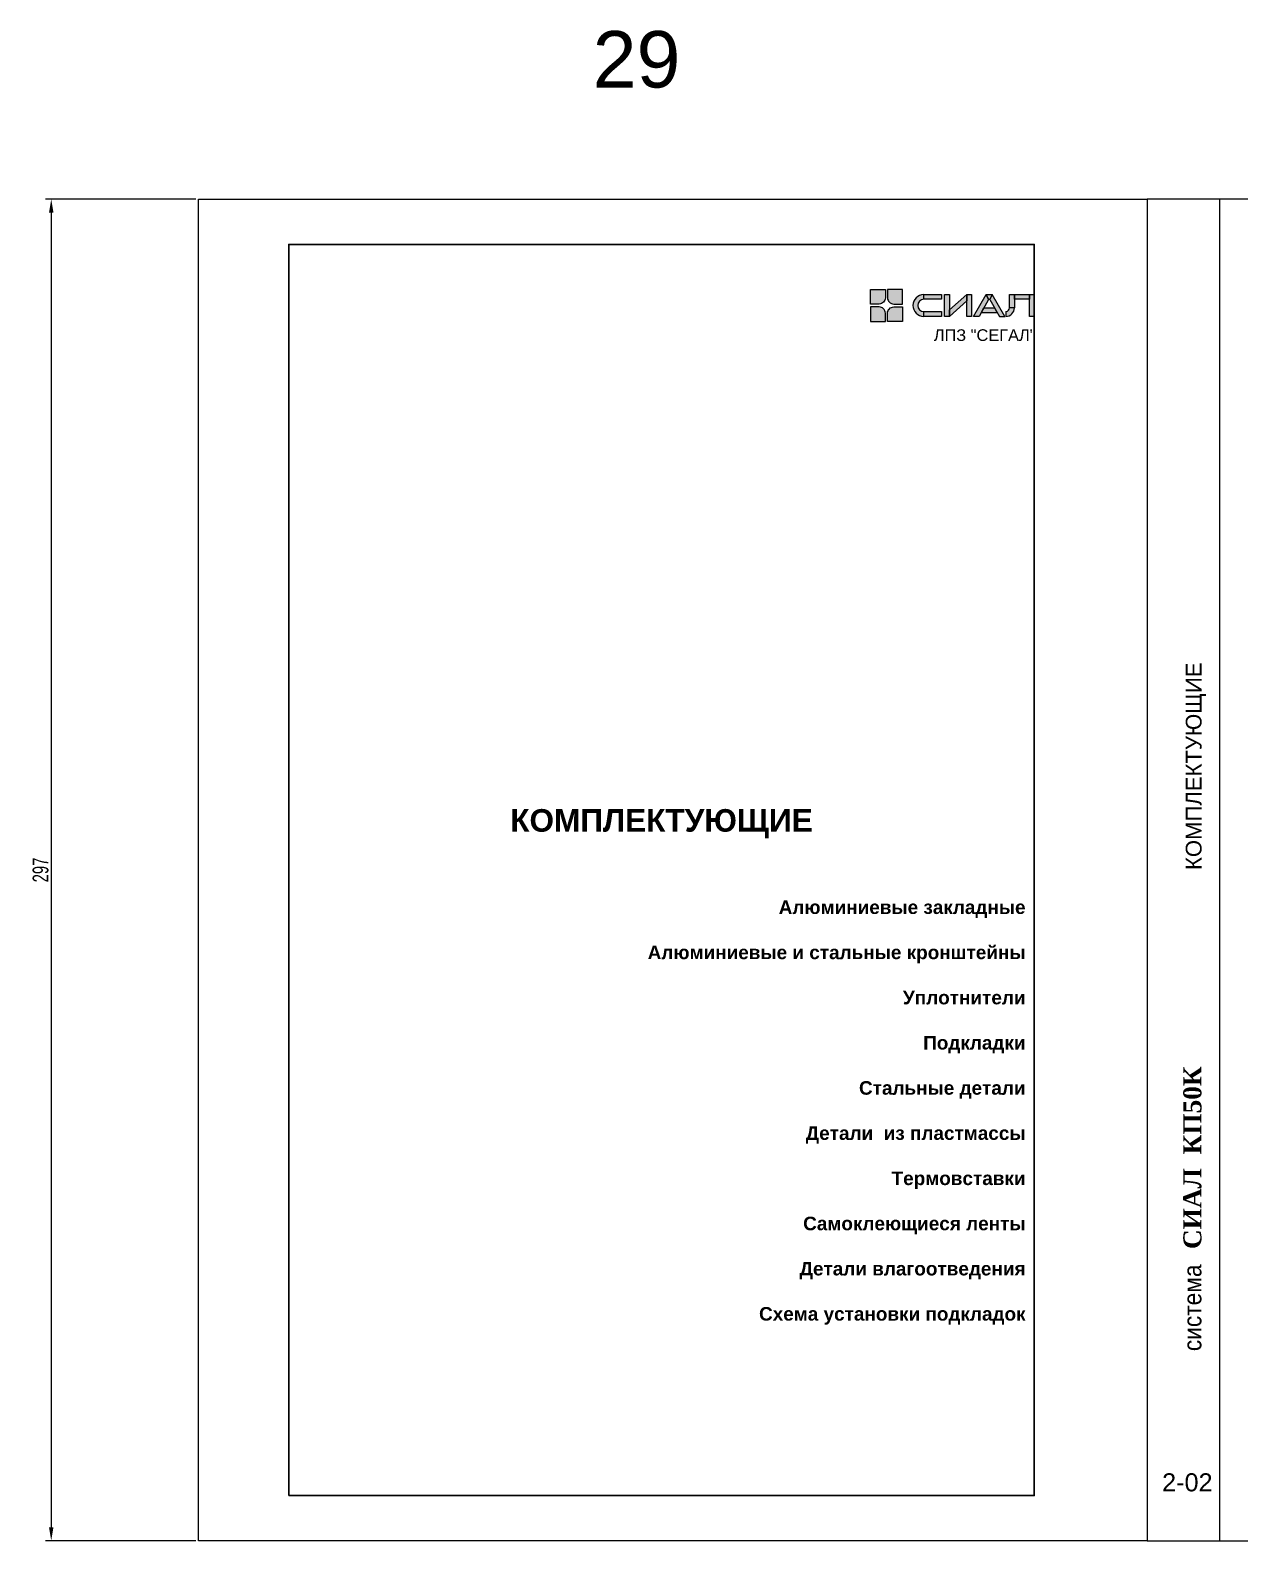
# Model space of a CAD drawing. Extents: x -37 to 4620, y -49 to 348.
# Drawn here: x -37.2 to 230.5, y 0 to 334.4 of the extents above; entities that cross this region are included whole.
import ezdxf
from ezdxf.enums import TextEntityAlignment as Align

# ---------------------------------------------------------------- set-up
doc = ezdxf.new("R2010")
doc.units = 0
doc.header["$LTSCALE"] = 5
doc.layers.get('0').update_dxf_attribs({"linetype": 'CONTINUOUS', "lineweight": 30})
doc.layers.get('DEFPOINTS').update_dxf_attribs({"linetype": 'CONTINUOUS'})
for name, color, linetype, lineweight in [('4', 160, 'CONTINUOUS', 18), ('Рамки', 1, 'CONTINUOUS', 15), ('Текстовый', 7, 'CONTINUOUS', 9)]:
    doc.layers.add(name, color=color, linetype=linetype, lineweight=lineweight)
doc.layers.add('Скрытые', color=14, linetype='CONTINUOUS', plot=False)
doc.styles.add('4', font='RUSS.shx', dxfattribs={"width": 0.7, "height": 3.5})
doc.styles.add('System 2', font='arial.ttf', dxfattribs={"height": 2.7})
doc.styles.add('Каталожный', font='arial.ttf', dxfattribs={"height": 2.5})
doc.styles.add('Фирм', font='arial.ttf', dxfattribs={"height": 3.5})
doc.styles.add('Фирм5', font='timesbd.ttf', dxfattribs={"height": 4})
doc.dimstyles.new('MX1$0', dxfattribs={"dimtxt": 2.5, "dimasz": 3, "dimexe": 1.3, "dimexo": 0.6, "dimgap": 0.6, "dimtad": 1, "dimdsep": 46, "dimtxsty": '4', "dimcen": 0, "dimclrd": 256, "dimclre": 256, "dimclrt": 256, "dimaunit": 1, "dimadec": 0, "dimazin": 0, "dimtfac": 1, "dimtmove": 0, "dimatfit": 3, "dimfxl": 1, "dimtvp": 1, "dimtolj": 1, "dimlwd": -1, "dimlwe": -1, "dimarcsym": 0})

# ---------------------------------------------------------------- blocks, each defined once
blk = doc.blocks.new('*D32')
at = {"layer": '4', "linetype": 'Continuous', "transparency": 16777216}
for p, q in [((-0.6, 297), (-33.87, 297)), ((-32.57, 294), (-32.57, 3)), ((-0.6, 0), (-33.87, 0))]:
    blk.add_line(p, q, dxfattribs=at)
for points in [[(-33.07, 294), (-32.07, 294), (-32.57, 297)], [(-33.07, 3), (-32.07, 3), (-32.57, 0)]]:
    blk.add_solid(points, dxfattribs=at)
at = {"layer": 'DEFPOINTS', "color": 0, "linetype": 'Continuous', "transparency": 16777216}
for p in [(0, 297), (0, 0), (-32.57, 0)]:
    blk.add_point(p, dxfattribs=at)
at = {"layer": '4', "linetype": 'Continuous', "transparency": 16777216, "insert": (-34.92, 148.5), "char_height": 3.5, "attachment_point": 5, "rotation": 90, "style": '4'}
blk.add_mtext('\\A1;297', dxfattribs=at)

msp = doc.modelspace()

# ---------------------------------------------------------------- hatches: boundary and pattern name
at = {"lineweight": 0, "ltscale": 0.5}
h = msp.add_hatch(color=164, dxfattribs=at)
h.dxf.hatch_style = 1
h.paths.add_polyline_path([(152.537, 277), (152.537, 275.154, 0.4142136), (153.897, 273.794), (155.858, 273.794), (155.858, 277)])
h.paths.add_polyline_path([(148.732, 273.794), (150.694, 273.794, 0.4142136), (152.054, 275.154), (152.054, 277), (148.732, 277)])
h = msp.add_hatch(color=164, dxfattribs=at)
h.dxf.hatch_style = 1
h.paths.add_polyline_path([(155.858, 269.946), (155.858, 273.152), (153.897, 273.152, 0.4142136), (152.537, 271.792), (152.537, 269.946)])
h.paths.add_polyline_path([(152.054, 269.946), (152.054, 271.792, 0.4142136), (150.694, 273.152), (148.732, 273.152), (148.732, 269.946)])
at = {"layer": '4', "lineweight": 0}
h = msp.add_hatch(color=164, dxfattribs=at)
h.dxf.hatch_style = 1
h.paths.add_polyline_path([(164.449, 275.92), (160.553, 275.92), (160.553, 274.847), (164.449, 274.847)])
h.paths.add_polyline_path([(160.553, 274.847), (160.553, 275.92, 0.9780073), (160.553, 271.037), (160.553, 272.11, -0.960986)])
h.paths.add_polyline_path([(164.449, 272.11), (160.553, 272.11), (160.553, 271.037), (164.449, 271.037)])
h.paths.add_polyline_path([(166.227, 275.92), (165.155, 275.92), (165.155, 271.037), (166.227, 271.037)])
h.paths.add_polyline_path([(170.074, 274.462), (170.074, 275.92), (166.227, 272.474), (166.227, 271.037)])
h.paths.add_polyline_path([(171.147, 275.92), (170.074, 275.92), (170.074, 271.037), (171.147, 271.037)])
h.paths.add_polyline_path([(174.868, 274.767), (174.382, 275.92), (171.539, 271.037), (172.781, 271.037)])
h.paths.add_polyline_path([(175.679, 275.92), (174.382, 275.92), (174.868, 274.767), (175.193, 274.767)])
h.paths.add_polyline_path([(175.679, 275.92), (175.193, 274.767), (177.28, 271.037), (178.522, 271.037)])
h.paths.add_polyline_path([(176.232, 272.91), (173.829, 272.91), (173.229, 271.837), (176.832, 271.837)])
h.paths.add_polyline_path([(180.614, 272.98), (179.541, 272.98, -0.3761398), (178.742, 272.11), (178.742, 271.037, 0.4033648)])
h.paths.add_polyline_path([(180.609, 275.92), (179.536, 275.92), (179.541, 272.98), (180.614, 272.98)])
h.paths.add_polyline_path([(183.927, 275.92), (180.611, 275.921), (180.611, 274.848), (183.927, 274.847)])
h.paths.add_polyline_path([(185, 275.92), (183.927, 275.92), (183.927, 271.037), (185, 271.037)])

# ---------------------------------------------------------------- linework, layer by layer
at = {"color": 164, "lineweight": 0, "ltscale": 0.5}
msp.add_line((178.742, 272.11), (178.742, 271.037), dxfattribs=at)
for points in [[(148.732, 277), (152.054, 277), (152.054, 275.154, -0.4142136), (150.694, 273.794), (148.732, 273.794)], [(155.858, 277), (152.537, 277), (152.537, 275.154, 0.4142136), (153.897, 273.794), (155.858, 273.794)], [(148.732, 269.946), (152.054, 269.946), (152.054, 271.792, 0.4142136), (150.694, 273.152), (148.732, 273.152)], [(155.858, 269.946), (152.537, 269.946), (152.537, 271.792, -0.4142136), (153.897, 273.152), (155.858, 273.152)]]:
    msp.add_lwpolyline(points, format="xyb", close=True, dxfattribs=at)
for points in [[(160.553, 274.847), (160.553, 275.92), (164.449, 275.92), (164.449, 274.847)], [(165.155, 275.92), (166.227, 275.92), (166.227, 271.037), (165.155, 271.037)], [(170.074, 275.92), (170.074, 274.462), (166.227, 271.037), (166.227, 272.474)], [(170.074, 275.92), (171.147, 275.92), (171.147, 271.037), (170.074, 271.037)], [(174.382, 275.92), (174.868, 274.767), (172.781, 271.037), (171.539, 271.037)], [(175.679, 275.92), (175.193, 274.767), (177.28, 271.037), (178.522, 271.037)], [(179.536, 275.92), (180.609, 275.92), (180.614, 272.98), (179.541, 272.98)], [(180.611, 274.848), (180.611, 275.921), (183.927, 275.92), (183.927, 274.847)], [(183.927, 275.92), (185, 275.92), (185, 271.037), (183.927, 271.037)], [(160.553, 271.037), (160.553, 272.11), (164.449, 272.11), (164.449, 271.037)], [(173.229, 271.837), (173.829, 272.91), (176.232, 272.91), (176.832, 271.837)]]:
    msp.add_lwpolyline(points, close=True, dxfattribs=at)
msp.add_lwpolyline([(174.382, 275.92), (175.679, 275.92), (175.193, 274.767), (174.868, 274.767), (174.382, 275.92)], dxfattribs=at)
for centre, radius, start, end in [((160.608, 273.478), 2.442, 91.27405, 268.72595), ((160.608, 273.478), 1.37, 92.27951, 267.72049), ((178.669, 272.98), 1.945, 272.13034, 0), ((178.645, 273.001), 0.897, 276.20639, 358.65951)]:
    msp.add_arc(centre, radius, start, end, dxfattribs=at)
at = {"layer": '4', "linetype": 'Continuous'}
msp.add_line((226, 297), (226, 0), dxfattribs=at)
at = {"layer": 'Рамки', "linetype": 'Continuous'}
for points in [[(0, 297), (210, 297), (210, 0), (0, 0)], [(420, 297), (210, 297), (210, 0), (420, 0)]]:
    msp.add_lwpolyline(points, close=True, dxfattribs=at)
at = {"layer": 'Скрытые', "linetype": 'Continuous'}
msp.add_lwpolyline([(20, 10), (20, 287), (185, 287), (185, 10)], close=True, dxfattribs=at)

# ---------------------------------------------------------------- texts
at = {"color": 8, "lineweight": 0, "ltscale": 0.5, "style": 'System 2'}
msp.add_text('ЛПЗ "СЕГАЛ"', height=2.592, dxfattribs=at).set_placement((162.77, 265.607))
at = {"layer": 'Скрытые', "linetype": 'Continuous', "style": 'Каталожный'}
msp.add_text('2-02', height=4, dxfattribs=at).set_placement((213.3, 10.943))
at = {"layer": 'Скрытые', "linetype": 'Continuous', "insert": (78.052, 334.219), "char_height": 17.5, "width": 37.86037, "attachment_point": 1, "style": 'Каталожный'}
msp.add_mtext('\\pxqc;{\\H0.71429x;29}', dxfattribs=at)
at = {"layer": 'Текстовый', "style": 'Фирм'}
msp.add_text('КОМПЛЕКТУЮЩИЕ', height=3.5, rotation=90, dxfattribs=at).set_placement((222.043, 148.5))
at = {"layer": 'Текстовый', "style": 'Фирм5'}
msp.add_text('СИАЛ  КП50К', height=4, rotation=90, dxfattribs=at).set_placement((222, 84.805), align=Align.CENTER)
at = {"layer": 'Текстовый', "style": 'Фирм', "width": 0.9}
msp.add_text(' система ', height=4, rotation=90, dxfattribs=at).set_placement((222, 51.576), align=Align.CENTER)
at = {"layer": 'Текстовый', "linetype": 'Continuous', "attachment_point": 1, "style": 'Фирм'}
for s, insert, char_height, width in [('\\pxqc;\\P\\P\\P\\P\\P\\P\\P\\P\\P\\P\\P\\P\\P\\P\\P{\\fArial|b1|i0|c204|p34;КОМПЛЕКТУЮЩИЕ}', (20, 287), 5, 165), ('\\pxqr;{\\fArial|b1|i0|c204|p34;Алюминиевые закладные\\P\\PАлюминиевые и стальные кронштейны\\P\\PУплотнители\\P\\PПодкладки\\P\\PСтальные детали\\P\\PДетали  из пластмассы\\P\\PТермовставки\\P\\PСамоклеющиеся ленты\\P\\PДетали влагоотведения\\P\\PСхема установки подкладок}', (40.451, 141.76), 3, 142.63022)]:
    msp.add_mtext(s, dxfattribs=dict(at, insert=insert, char_height=char_height, width=width))

# ---------------------------------------------------------------- dimensions: what is measured, and where the dimension line sits
at = {"layer": '4', "linetype": 'Continuous'}
dim = msp.add_linear_dim(base=(-32.574, 0), p1=(0, 297), p2=(0, 0), angle=90, dimstyle='MX1$0', dxfattribs=at)
dim.commit()
dim.dimension.update_dxf_attribs({"geometry": '*D32', "text_midpoint": (-34.924, 148.5)})

doc.saveas('drawing.dxf')
